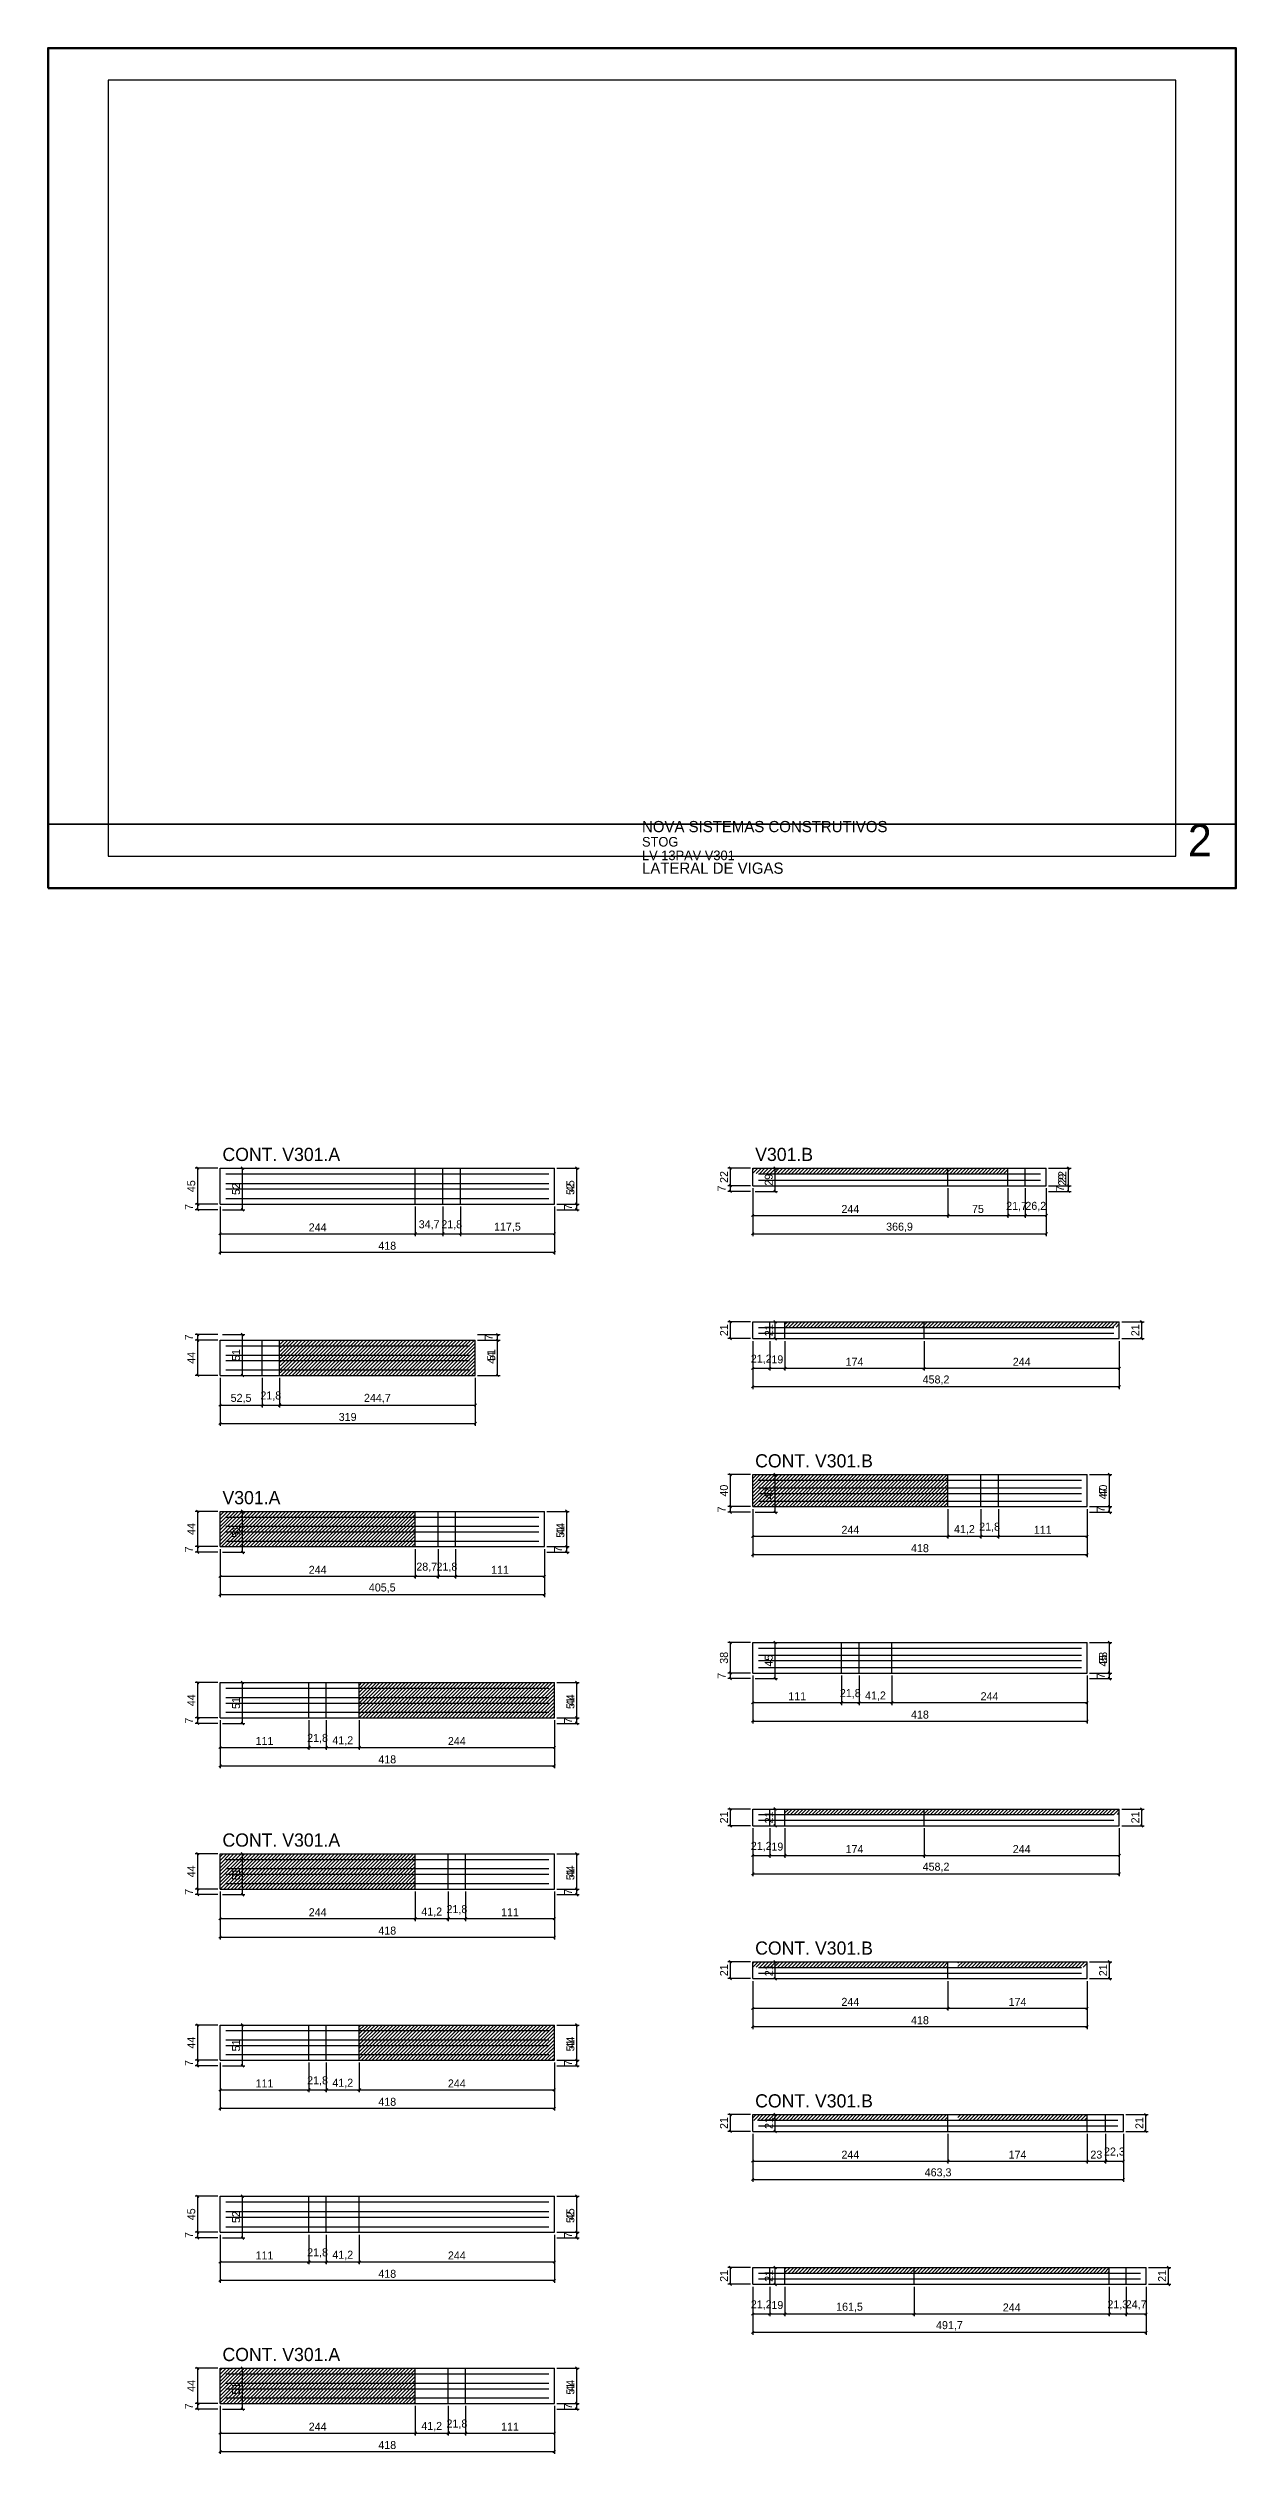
# Model space of a CAD drawing. Extents: x -9000 to 3070, y -1757 to 1250.
# Drawn here: x 1585 to 3070, y -1757 to 1250 of the extents above; entities that cross this region are included whole.
import ezdxf

# ---------------------------------------------------------------- set-up
doc = ezdxf.new("R2010")
doc.units = 0
for name, color, linetype in [('CARIMBO', 255, 'Continuous'), ('COTA', 241, 'Continuous'), ('Folhas', 255, 'Continuous'), ('NOMENCLATURA', 7, 'Continuous'), ('Painéis', 200, 'Continuous'), ('Reaproveitamento', 251, 'Continuous'), ('SARR_2.2x7', 40, 'Continuous')]:
    doc.layers.add(name, color=color, linetype=linetype)
doc.dimstyles.new('PAINEL', dxfattribs={"dimtxt": 10, "dimasz": 3, "dimexe": 3, "dimexo": 3, "dimgap": 3, "dimtad": 1, "dimblk": 'OBLIQUE', "dimblk1": 'OBLIQUE', "dimcen": 2.5, "dimclrd": 4, "dimclre": 4, "dimclrt": 240, "dimazin": 3, "dimtfac": 1, "dimtmove": 0, "dimatfit": 3})

# ---------------------------------------------------------------- blocks, each defined once
blk = doc.blocks.new('_OBLIQUE')
at = {"color": 0, "linetype": 'BYBLOCK'}
blk.add_line((-0.5, -0.5), (0.5, 0.5), dxfattribs=at)

msp = doc.modelspace()

# ---------------------------------------------------------------- hatches: boundary and pattern name
at = {"layer": 'Reaproveitamento'}
h = msp.add_hatch(dxfattribs=at)
h.set_pattern_fill('ANSI31')
h.paths.add_polyline_path([(2466, -156.6), (2710, -156.6), (2710, -150), (2466, -150)])
h = msp.add_hatch(dxfattribs=at)
h.set_pattern_fill('ANSI31')
h.paths.add_polyline_path([(2623.5, -156.6), (2710, -156.6), (2710, -150), (2623.5, -150)])
h = msp.add_hatch(dxfattribs=at)
h.set_pattern_fill('ANSI31')
h.paths.add_polyline_path([(2710, -156.6), (2785, -156.6), (2785, -150), (2710, -150)])
h = msp.add_hatch(dxfattribs=at)
h.set_pattern_fill('ANSI31')
h.paths.add_polyline_path([(2506.2, -348.6), (2680.2, -348.6), (2680.2, -342), (2506.2, -342)])
h = msp.add_hatch(dxfattribs=at)
h.set_pattern_fill('ANSI31')
h.paths.add_polyline_path([(2680.2, -348.6), (2762.7, -348.6), (2762.7, -342), (2680.2, -342)])
h = msp.add_hatch(dxfattribs=at)
h.set_pattern_fill('ANSI31')
h.paths.add_polyline_path([(2762.7, -348.6), (2924.2, -348.6), (2924.2, -342), (2762.7, -342)])
h = msp.add_hatch(dxfattribs=at)
h.set_pattern_fill('ANSI31')
h.paths.add_polyline_path([(1875, -409), (2119, -409), (2119, -365.3), (1875, -365.3)])
h = msp.add_hatch(dxfattribs=at)
h.set_pattern_fill('ANSI31')
h.paths.add_polyline_path([(2466, -573), (2710, -573), (2710, -533.4), (2466, -533.4)])
h = msp.add_hatch(dxfattribs=at)
h.set_pattern_fill('ANSI31')
h.paths.add_polyline_path([(1800, -623), (2044, -623), (2044, -579), (1800, -579)])
h = msp.add_hatch(dxfattribs=at)
h.set_pattern_fill('ANSI31')
h.paths.add_polyline_path([(1974, -837), (2218, -837), (2218, -793), (1974, -793)])
h = msp.add_hatch(dxfattribs=at)
h.set_pattern_fill('ANSI31')
h.paths.add_polyline_path([(2506.2, -957.7), (2680.2, -957.7), (2680.2, -951), (2506.2, -951)])
h = msp.add_hatch(dxfattribs=at)
h.set_pattern_fill('ANSI31')
h.paths.add_polyline_path([(2680.2, -957.7), (2762.7, -957.7), (2762.7, -951), (2680.2, -951)])
h = msp.add_hatch(dxfattribs=at)
h.set_pattern_fill('ANSI31')
h.paths.add_polyline_path([(2762.7, -957.7), (2924.2, -957.7), (2924.2, -951), (2762.7, -951)])
h = msp.add_hatch(dxfattribs=at)
h.set_pattern_fill('ANSI31')
h.paths.add_polyline_path([(1800, -1050.6), (2044, -1050.6), (2044, -1007), (1800, -1007)])
h = msp.add_hatch(dxfattribs=at)
h.set_pattern_fill('ANSI31')
h.paths.add_polyline_path([(2466, -1148.7), (2710, -1148.7), (2710, -1142), (2466, -1142)])
h = msp.add_hatch(dxfattribs=at)
h.set_pattern_fill('ANSI31')
h.paths.add_polyline_path([(2722.5, -1148.7), (2884, -1148.7), (2884, -1142), (2722.5, -1142)])
h = msp.add_hatch(dxfattribs=at)
h.set_pattern_fill('ANSI31')
h.paths.add_polyline_path([(1974, -1264.6), (2218, -1264.6), (2218, -1221), (1974, -1221)])
h = msp.add_hatch(dxfattribs=at)
h.set_pattern_fill('ANSI31')
h.paths.add_polyline_path([(2466, -1340.4), (2710, -1340.4), (2710, -1333.4), (2466, -1333.4)])
h = msp.add_hatch(dxfattribs=at)
h.set_pattern_fill('ANSI31')
h.paths.add_polyline_path([(2722.5, -1340.4), (2884, -1340.4), (2884, -1333.4), (2722.5, -1333.4)])
h = msp.add_hatch(dxfattribs=at)
h.set_pattern_fill('ANSI31')
h.paths.add_polyline_path([(2506.2, -1531.4), (2667.7, -1531.4), (2667.7, -1524.4), (2506.2, -1524.4)])
h = msp.add_hatch(dxfattribs=at)
h.set_pattern_fill('ANSI31')
h.paths.add_polyline_path([(2667.7, -1531.4), (2762.7, -1531.4), (2762.7, -1524.4), (2667.7, -1524.4)])
h = msp.add_hatch(dxfattribs=at)
h.set_pattern_fill('ANSI31')
h.paths.add_polyline_path([(2762.7, -1531.4), (2911.7, -1531.4), (2911.7, -1524.4), (2762.7, -1524.4)])
h = msp.add_hatch(dxfattribs=at)
h.set_pattern_fill('ANSI31')
h.paths.add_polyline_path([(1800, -1694), (2044, -1694), (2044, -1650.3), (1800, -1650.3)])

# ---------------------------------------------------------------- linework, layer by layer
at = {"layer": 'CARIMBO', "lineweight": 35}
msp.add_line((1585, 280), (3070, 280), dxfattribs=at)
at = {"layer": 'Folhas', "lineweight": 50}
msp.add_lwpolyline([(1585, 200), (3070, 200), (3070, 1250), (1585, 1250)], close=True, dxfattribs=at)
at = {"layer": 'Folhas', "lineweight": 25}
msp.add_lwpolyline([(1660, 240), (2995, 240), (2995, 1210), (1660, 1210)], close=True, dxfattribs=at)
at = {"layer": 'Painéis'}
for p, q in [((1800, -150), (2044, -150)), ((1800, -195), (1800, -150)), ((2044, -195), (2044, -150)), ((2044, -195), (2044, -150)), ((2044, -150), (2078.7, -150)), ((2044, -195), (2044, -150)), ((2078.7, -195), (2078.7, -150)), ((2078.7, -195), (2078.7, -150)), ((2078.7, -150), (2100.5, -150)), ((2078.7, -195), (2078.7, -150)), ((2100.5, -195), (2100.5, -150)), ((2100.5, -195), (2100.5, -150)), ((2100.5, -150), (2218, -150)), ((2100.5, -195), (2100.5, -150)), ((2218, -195), (2218, -150)), ((2466, -150), (2710, -150)), ((2466, -172), (2466, -150)), ((2710, -172), (2710, -150)), ((2710, -172), (2710, -150)), ((2710, -150), (2785, -150)), ((2710, -172), (2710, -150)), ((2785, -172), (2785, -150)), ((2785, -172), (2785, -150)), ((2785, -150), (2806.7, -150)), ((2785, -172), (2785, -150)), ((2806.7, -172), (2806.7, -150)), ((2806.7, -172), (2806.7, -150)), ((2806.7, -150), (2832.9, -150)), ((2806.7, -172), (2806.7, -150)), ((2832.9, -172), (2832.9, -150)), ((2466, -172), (2710, -172)), ((2710, -172), (2785, -172)), ((2785, -172), (2806.7, -172)), ((2806.7, -172), (2832.9, -172)), ((1800, -195), (2044, -195)), ((2044, -195), (2078.7, -195)), ((2078.7, -195), (2100.5, -195)), ((2100.5, -195), (2218, -195)), ((2466, -342), (2487.2, -342)), ((2466, -363), (2466, -342)), ((2487.2, -363), (2487.2, -342)), ((2487.2, -363), (2487.2, -342)), ((2487.2, -342), (2506.2, -342)), ((2487.2, -363), (2487.2, -342)), ((2506.2, -363), (2506.2, -342)), ((2506.2, -363), (2506.2, -342)), ((2506.2, -342), (2680.2, -342)), ((2506.2, -363), (2506.2, -342)), ((2680.2, -363), (2680.2, -342)), ((2680.2, -363), (2680.2, -342)), ((2680.2, -342), (2924.2, -342)), ((2680.2, -363), (2680.2, -342)), ((2924.2, -363), (2924.2, -342)), ((1800, -365), (1852.5, -365)), ((1800, -409), (1800, -365)), ((1852.5, -409), (1852.5, -365)), ((1852.5, -409), (1852.5, -365)), ((1852.5, -365), (1874.3, -365)), ((1852.5, -409), (1852.5, -365)), ((1874.3, -409), (1874.3, -365)), ((1874.3, -409), (1874.3, -365)), ((1874.3, -365), (2119, -365)), ((1874.3, -409), (1874.3, -365)), ((2119, -409), (2119, -365)), ((2466, -363), (2487.2, -363)), ((2487.2, -363), (2506.2, -363)), ((2506.2, -363), (2680.2, -363)), ((2680.2, -363), (2924.2, -363)), ((1800, -409), (1852.5, -409)), ((1852.5, -409), (1874.3, -409)), ((1874.3, -409), (2119, -409)), ((2466, -533), (2710, -533)), ((2466, -573), (2466, -533)), ((2710, -573), (2710, -533)), ((2710, -573), (2710, -533)), ((2710, -533), (2751.2, -533)), ((2710, -573), (2710, -533)), ((2751.2, -573), (2751.2, -533)), ((2751.2, -573), (2751.2, -533)), ((2751.2, -533), (2773, -533)), ((2751.2, -573), (2751.2, -533)), ((2773, -573), (2773, -533)), ((2773, -573), (2773, -533)), ((2773, -533), (2884, -533)), ((2773, -573), (2773, -533)), ((2884, -573), (2884, -533)), ((1800, -579), (2044, -579)), ((1800, -623), (1800, -579)), ((2044, -623), (2044, -579)), ((2044, -623), (2044, -579)), ((2044, -579), (2072.7, -579)), ((2044, -623), (2044, -579)), ((2072.7, -623), (2072.7, -579)), ((2072.7, -623), (2072.7, -579)), ((2072.7, -579), (2094.5, -579)), ((2072.7, -623), (2072.7, -579)), ((2094.5, -623), (2094.5, -579)), ((2094.5, -623), (2094.5, -579)), ((2094.5, -579), (2205.5, -579)), ((2094.5, -623), (2094.5, -579)), ((2205.5, -623), (2205.5, -579)), ((2466, -573), (2710, -573)), ((2710, -573), (2751.2, -573)), ((2751.2, -573), (2773, -573)), ((2773, -573), (2884, -573)), ((1800, -623), (2044, -623)), ((2044, -623), (2072.7, -623)), ((2072.7, -623), (2094.5, -623)), ((2094.5, -623), (2205.5, -623)), ((2466, -743), (2577, -743)), ((2466, -781), (2466, -743)), ((2577, -781), (2577, -743)), ((2577, -781), (2577, -743)), ((2577, -743), (2598.8, -743)), ((2577, -781), (2577, -743)), ((2598.8, -781), (2598.8, -743)), ((2598.8, -781), (2598.8, -743)), ((2598.8, -743), (2640, -743)), ((2598.8, -781), (2598.8, -743)), ((2640, -781), (2640, -743)), ((2640, -781), (2640, -743)), ((2640, -743), (2884, -743)), ((2640, -781), (2640, -743)), ((2884, -781), (2884, -743)), ((2466, -781), (2577, -781)), ((2577, -781), (2598.8, -781)), ((2598.8, -781), (2640, -781)), ((2640, -781), (2884, -781)), ((1800, -793), (1911, -793)), ((1800, -837), (1800, -793)), ((1911, -837), (1911, -793)), ((1911, -837), (1911, -793)), ((1911, -793), (1932.8, -793)), ((1911, -837), (1911, -793)), ((1932.8, -837), (1932.8, -793)), ((1932.8, -837), (1932.8, -793)), ((1932.8, -793), (1974, -793)), ((1932.8, -837), (1932.8, -793)), ((1974, -837), (1974, -793)), ((1974, -837), (1974, -793)), ((1974, -793), (2218, -793)), ((1974, -837), (1974, -793)), ((2218, -837), (2218, -793)), ((1800, -837), (1911, -837)), ((1911, -837), (1932.8, -837)), ((1932.8, -837), (1974, -837)), ((1974, -837), (2218, -837)), ((2466, -951), (2487.2, -951)), ((2466, -972), (2466, -951)), ((2487.2, -972), (2487.2, -951)), ((2487.2, -972), (2487.2, -951)), ((2487.2, -951), (2506.2, -951)), ((2487.2, -972), (2487.2, -951)), ((2506.2, -972), (2506.2, -951)), ((2506.2, -972), (2506.2, -951)), ((2506.2, -951), (2680.2, -951)), ((2506.2, -972), (2506.2, -951)), ((2680.2, -972), (2680.2, -951)), ((2680.2, -972), (2680.2, -951)), ((2680.2, -951), (2924.2, -951)), ((2680.2, -972), (2680.2, -951)), ((2924.2, -972), (2924.2, -951)), ((2466, -972), (2487.2, -972)), ((2487.2, -972), (2506.2, -972)), ((2506.2, -972), (2680.2, -972)), ((2680.2, -972), (2924.2, -972)), ((1800, -1007), (2044, -1007)), ((1800, -1051), (1800, -1007)), ((2044, -1051), (2044, -1007)), ((2044, -1051), (2044, -1007)), ((2044, -1007), (2085.2, -1007)), ((2044, -1051), (2044, -1007)), ((2085.2, -1051), (2085.2, -1007)), ((2085.2, -1051), (2085.2, -1007)), ((2085.2, -1007), (2107, -1007)), ((2085.2, -1051), (2085.2, -1007)), ((2107, -1051), (2107, -1007)), ((2107, -1051), (2107, -1007)), ((2107, -1007), (2218, -1007)), ((2107, -1051), (2107, -1007)), ((2218, -1051), (2218, -1007)), ((1800, -1051), (2044, -1051)), ((2044, -1051), (2085.2, -1051)), ((2085.2, -1051), (2107, -1051)), ((2107, -1051), (2218, -1051)), ((2466, -1142), (2710, -1142)), ((2466, -1163), (2466, -1142)), ((2710, -1163), (2710, -1142)), ((2710, -1163), (2710, -1142)), ((2710, -1142), (2884, -1142)), ((2710, -1163), (2710, -1142)), ((2884, -1163), (2884, -1142)), ((2466, -1163), (2710, -1163)), ((2710, -1163), (2884, -1163)), ((1800, -1221), (1911, -1221)), ((1800, -1265), (1800, -1221)), ((1911, -1265), (1911, -1221)), ((1911, -1265), (1911, -1221)), ((1911, -1221), (1932.8, -1221)), ((1911, -1265), (1911, -1221)), ((1932.8, -1265), (1932.8, -1221)), ((1932.8, -1265), (1932.8, -1221)), ((1932.8, -1221), (1974, -1221)), ((1932.8, -1265), (1932.8, -1221)), ((1974, -1265), (1974, -1221)), ((1974, -1265), (1974, -1221)), ((1974, -1221), (2218, -1221)), ((1974, -1265), (1974, -1221)), ((2218, -1265), (2218, -1221)), ((1800, -1265), (1911, -1265)), ((1911, -1265), (1932.8, -1265)), ((1932.8, -1265), (1974, -1265)), ((1974, -1265), (2218, -1265)), ((2466, -1333), (2710, -1333)), ((2466, -1354), (2466, -1333)), ((2710, -1354), (2710, -1333)), ((2710, -1354), (2710, -1333)), ((2710, -1333), (2884, -1333)), ((2710, -1354), (2710, -1333)), ((2884, -1354), (2884, -1333)), ((2884, -1354), (2884, -1333)), ((2884, -1333), (2907, -1333)), ((2884, -1354), (2884, -1333)), ((2907, -1354), (2907, -1333)), ((2907, -1354), (2907, -1333)), ((2907, -1333), (2929.3, -1333)), ((2907, -1354), (2907, -1333)), ((2929.3, -1354), (2929.3, -1333)), ((2466, -1354), (2710, -1354)), ((2710, -1354), (2884, -1354)), ((2884, -1354), (2907, -1354)), ((2907, -1354), (2929.3, -1354)), ((1800, -1435), (1911, -1435)), ((1800, -1480), (1800, -1435)), ((1911, -1480), (1911, -1435)), ((1911, -1480), (1911, -1435)), ((1911, -1435), (1932.8, -1435)), ((1911, -1480), (1911, -1435)), ((1932.8, -1480), (1932.8, -1435)), ((1932.8, -1480), (1932.8, -1435)), ((1932.8, -1435), (1974, -1435)), ((1932.8, -1480), (1932.8, -1435)), ((1974, -1480), (1974, -1435)), ((1974, -1480), (1974, -1435)), ((1974, -1435), (2218, -1435)), ((1974, -1480), (1974, -1435)), ((2218, -1480), (2218, -1435)), ((1800, -1480), (1911, -1480)), ((1911, -1480), (1932.8, -1480)), ((1932.8, -1480), (1974, -1480)), ((1974, -1480), (2218, -1480)), ((2466, -1524), (2487.2, -1524)), ((2466, -1545), (2466, -1524)), ((2487.2, -1545), (2487.2, -1524)), ((2487.2, -1545), (2487.2, -1524)), ((2487.2, -1524), (2506.2, -1524)), ((2487.2, -1545), (2487.2, -1524)), ((2506.2, -1545), (2506.2, -1524)), ((2506.2, -1545), (2506.2, -1524)), ((2506.2, -1524), (2667.7, -1524)), ((2506.2, -1545), (2506.2, -1524)), ((2667.7, -1545), (2667.7, -1524)), ((2667.7, -1545), (2667.7, -1524)), ((2667.7, -1524), (2911.7, -1524)), ((2667.7, -1545), (2667.7, -1524)), ((2911.7, -1545), (2911.7, -1524)), ((2911.7, -1545), (2911.7, -1524)), ((2911.7, -1524), (2933, -1524)), ((2911.7, -1545), (2911.7, -1524)), ((2933, -1545), (2933, -1524)), ((2933, -1545), (2933, -1524)), ((2933, -1524), (2957.7, -1524)), ((2933, -1545), (2933, -1524)), ((2957.7, -1545), (2957.7, -1524)), ((2466, -1545), (2487.2, -1545)), ((2487.2, -1545), (2506.2, -1545)), ((2506.2, -1545), (2667.7, -1545)), ((2667.7, -1545), (2911.7, -1545)), ((2911.7, -1545), (2933, -1545)), ((2933, -1545), (2957.7, -1545)), ((1800, -1650), (2044, -1650)), ((1800, -1694), (1800, -1650)), ((2044, -1694), (2044, -1650)), ((2044, -1694), (2044, -1650)), ((2044, -1650), (2085.2, -1650)), ((2044, -1694), (2044, -1650)), ((2085.2, -1694), (2085.2, -1650)), ((2085.2, -1694), (2085.2, -1650)), ((2085.2, -1650), (2107, -1650)), ((2085.2, -1694), (2085.2, -1650)), ((2107, -1694), (2107, -1650)), ((2107, -1694), (2107, -1650)), ((2107, -1650), (2218, -1650)), ((2107, -1694), (2107, -1650)), ((2218, -1694), (2218, -1650)), ((1800, -1694), (2044, -1694)), ((2044, -1694), (2085.2, -1694)), ((2085.2, -1694), (2107, -1694)), ((2107, -1694), (2218, -1694))]:
    msp.add_line(p, q, dxfattribs=at)
at = {"layer": 'SARR_2.2x7'}
for points in [[(1807, -157), (2044, -157)], [(1807, -157), (2044, -157)], [(1807, -169), (2044, -169)], [(1807, -169), (2044, -169)], [(1807, -176), (2044, -176)], [(1807, -176), (2044, -176)], [(2044, -157), (2078.7, -157)], [(2044, -157), (2078.7, -157)], [(2044, -169), (2078.7, -169)], [(2044, -169), (2078.7, -169)], [(2044, -176), (2078.7, -176)], [(2044, -176), (2078.7, -176)], [(2078.7, -157), (2100.5, -157)], [(2078.7, -157), (2100.5, -157)], [(2078.7, -169), (2100.5, -169)], [(2078.7, -169), (2100.5, -169)], [(2078.7, -176), (2100.5, -176)], [(2078.7, -176), (2100.5, -176)], [(2100.5, -157), (2211, -157)], [(2100.5, -157), (2211, -157)], [(2100.5, -169), (2211, -169)], [(2100.5, -169), (2211, -169)], [(2100.5, -176), (2211, -176)], [(2100.5, -176), (2211, -176)], [(2473, -157), (2710, -157)], [(2473, -157), (2710, -157)], [(2473, -165), (2710, -165)], [(2473, -165), (2710, -165)], [(2710, -157), (2785, -157)], [(2710, -157), (2785, -157)], [(2710, -165), (2785, -165)], [(2710, -165), (2785, -165)], [(2785, -157), (2806.7, -157)], [(2785, -157), (2806.7, -157)], [(2785, -165), (2806.7, -165)], [(2785, -165), (2806.7, -165)], [(2806.7, -157), (2825.9, -157)], [(2806.7, -157), (2825.9, -157)], [(2806.7, -165), (2825.9, -165)], [(2806.7, -165), (2825.9, -165)], [(1807, -188), (2044, -188)], [(1807, -188), (2044, -188)], [(2044, -188), (2078.7, -188)], [(2044, -188), (2078.7, -188)], [(2078.7, -188), (2100.5, -188)], [(2078.7, -188), (2100.5, -188)], [(2100.5, -188), (2211, -188)], [(2100.5, -188), (2211, -188)], [(2473, -349), (2487.2, -349)], [(2473, -349), (2487.2, -349)], [(2473, -356), (2487.2, -356)], [(2473, -356), (2487.2, -356)], [(2487.2, -349), (2506.2, -349)], [(2487.2, -349), (2506.2, -349)], [(2487.2, -356), (2506.2, -356)], [(2487.2, -356), (2506.2, -356)], [(2506.2, -349), (2680.2, -349)], [(2506.2, -349), (2680.2, -349)], [(2506.2, -356), (2680.2, -356)], [(2506.2, -356), (2680.2, -356)], [(2680.2, -349), (2917.2, -349)], [(2680.2, -349), (2917.2, -349)], [(2680.2, -356), (2917.2, -356)], [(2680.2, -356), (2917.2, -356)], [(1807, -372), (1852.5, -372)], [(1807, -372), (1852.5, -372)], [(1807, -383.5), (1852.5, -383.5)], [(1807, -383.5), (1852.5, -383.5)], [(1807, -390.5), (1852.5, -390.5)], [(1807, -390.5), (1852.5, -390.5)], [(1852.5, -372), (1874.3, -372)], [(1852.5, -372), (1874.3, -372)], [(1852.5, -383.5), (1874.3, -383.5)], [(1852.5, -383.5), (1874.3, -383.5)], [(1852.5, -390.5), (1874.3, -390.5)], [(1852.5, -390.5), (1874.3, -390.5)], [(1874.3, -372), (2112, -372)], [(1874.3, -372), (2112, -372)], [(1874.3, -383.5), (2112, -383.5)], [(1874.3, -383.5), (2112, -383.5)], [(1874.3, -390.5), (2112, -390.5)], [(1874.3, -390.5), (2112, -390.5)], [(1807, -402), (1852.5, -402)], [(1807, -402), (1852.5, -402)], [(1852.5, -402), (1874.3, -402)], [(1852.5, -402), (1874.3, -402)], [(1874.3, -402), (2112, -402)], [(1874.3, -402), (2112, -402)], [(2473, -540), (2710, -540)], [(2473, -540), (2710, -540)], [(2710, -540), (2751.2, -540)], [(2710, -540), (2751.2, -540)], [(2751.2, -540), (2773, -540)], [(2751.2, -540), (2773, -540)], [(2773, -540), (2877, -540)], [(2773, -540), (2877, -540)], [(2473, -549.5), (2710, -549.5)], [(2473, -549.5), (2710, -549.5)], [(2473, -556.5), (2710, -556.5)], [(2473, -556.5), (2710, -556.5)], [(2473, -566), (2710, -566)], [(2473, -566), (2710, -566)], [(2710, -549.5), (2751.2, -549.5)], [(2710, -549.5), (2751.2, -549.5)], [(2710, -556.5), (2751.2, -556.5)], [(2710, -556.5), (2751.2, -556.5)], [(2710, -566), (2751.2, -566)], [(2710, -566), (2751.2, -566)], [(2751.2, -549.5), (2773, -549.5)], [(2751.2, -549.5), (2773, -549.5)], [(2751.2, -556.5), (2773, -556.5)], [(2751.2, -556.5), (2773, -556.5)], [(2751.2, -566), (2773, -566)], [(2751.2, -566), (2773, -566)], [(2773, -549.5), (2877, -549.5)], [(2773, -549.5), (2877, -549.5)], [(2773, -556.5), (2877, -556.5)], [(2773, -556.5), (2877, -556.5)], [(2773, -566), (2877, -566)], [(2773, -566), (2877, -566)], [(1807, -586), (2044, -586)], [(1807, -586), (2044, -586)], [(1807, -597.5), (2044, -597.5)], [(1807, -597.5), (2044, -597.5)], [(2044, -586), (2072.7, -586)], [(2044, -586), (2072.7, -586)], [(2044, -597.5), (2072.7, -597.5)], [(2044, -597.5), (2072.7, -597.5)], [(2072.7, -586), (2094.5, -586)], [(2072.7, -586), (2094.5, -586)], [(2072.7, -597.5), (2094.5, -597.5)], [(2072.7, -597.5), (2094.5, -597.5)], [(2094.5, -586), (2198.5, -586)], [(2094.5, -586), (2198.5, -586)], [(2094.5, -597.5), (2198.5, -597.5)], [(2094.5, -597.5), (2198.5, -597.5)], [(1807, -604.5), (2044, -604.5)], [(1807, -604.5), (2044, -604.5)], [(1807, -616), (2044, -616)], [(1807, -616), (2044, -616)], [(2044, -604.5), (2072.7, -604.5)], [(2044, -604.5), (2072.7, -604.5)], [(2044, -616), (2072.7, -616)], [(2044, -616), (2072.7, -616)], [(2072.7, -604.5), (2094.5, -604.5)], [(2072.7, -604.5), (2094.5, -604.5)], [(2072.7, -616), (2094.5, -616)], [(2072.7, -616), (2094.5, -616)], [(2094.5, -604.5), (2198.5, -604.5)], [(2094.5, -604.5), (2198.5, -604.5)], [(2094.5, -616), (2198.5, -616)], [(2094.5, -616), (2198.5, -616)], [(2473, -750), (2577, -750)], [(2473, -750), (2577, -750)], [(2577, -750), (2598.8, -750)], [(2577, -750), (2598.8, -750)], [(2598.8, -750), (2640, -750)], [(2598.8, -750), (2640, -750)], [(2640, -750), (2877, -750)], [(2640, -750), (2877, -750)], [(2473, -758.5), (2577, -758.5)], [(2473, -758.5), (2577, -758.5)], [(2473, -765.5), (2577, -765.5)], [(2473, -765.5), (2577, -765.5)], [(2473, -774), (2577, -774)], [(2473, -774), (2577, -774)], [(2577, -758.5), (2598.8, -758.5)], [(2577, -758.5), (2598.8, -758.5)], [(2577, -765.5), (2598.8, -765.5)], [(2577, -765.5), (2598.8, -765.5)], [(2577, -774), (2598.8, -774)], [(2577, -774), (2598.8, -774)], [(2598.8, -758.5), (2640, -758.5)], [(2598.8, -758.5), (2640, -758.5)], [(2598.8, -765.5), (2640, -765.5)], [(2598.8, -765.5), (2640, -765.5)], [(2598.8, -774), (2640, -774)], [(2598.8, -774), (2640, -774)], [(2640, -758.5), (2877, -758.5)], [(2640, -758.5), (2877, -758.5)], [(2640, -765.5), (2877, -765.5)], [(2640, -765.5), (2877, -765.5)], [(2640, -774), (2877, -774)], [(2640, -774), (2877, -774)], [(1807, -800), (1911, -800)], [(1807, -800), (1911, -800)], [(1807, -811.5), (1911, -811.5)], [(1807, -811.5), (1911, -811.5)], [(1911, -800), (1932.8, -800)], [(1911, -800), (1932.8, -800)], [(1911, -811.5), (1932.8, -811.5)], [(1911, -811.5), (1932.8, -811.5)], [(1932.8, -800), (1974, -800)], [(1932.8, -800), (1974, -800)], [(1932.8, -811.5), (1974, -811.5)], [(1932.8, -811.5), (1974, -811.5)], [(1974, -800), (2211, -800)], [(1974, -800), (2211, -800)], [(1974, -811.5), (2211, -811.5)], [(1974, -811.5), (2211, -811.5)], [(1807, -818.5), (1911, -818.5)], [(1807, -818.5), (1911, -818.5)], [(1807, -830), (1911, -830)], [(1807, -830), (1911, -830)], [(1911, -818.5), (1932.8, -818.5)], [(1911, -818.5), (1932.8, -818.5)], [(1911, -830), (1932.8, -830)], [(1911, -830), (1932.8, -830)], [(1932.8, -818.5), (1974, -818.5)], [(1932.8, -818.5), (1974, -818.5)], [(1932.8, -830), (1974, -830)], [(1932.8, -830), (1974, -830)], [(1974, -818.5), (2211, -818.5)], [(1974, -818.5), (2211, -818.5)], [(1974, -830), (2211, -830)], [(1974, -830), (2211, -830)], [(2473, -958), (2487.2, -958)], [(2473, -958), (2487.2, -958)], [(2487.2, -958), (2506.2, -958)], [(2487.2, -958), (2506.2, -958)], [(2506.2, -958), (2680.2, -958)], [(2506.2, -958), (2680.2, -958)], [(2680.2, -958), (2917.2, -958)], [(2680.2, -958), (2917.2, -958)], [(2473, -965), (2487.2, -965)], [(2473, -965), (2487.2, -965)], [(2487.2, -965), (2506.2, -965)], [(2487.2, -965), (2506.2, -965)], [(2506.2, -965), (2680.2, -965)], [(2506.2, -965), (2680.2, -965)], [(2680.2, -965), (2917.2, -965)], [(2680.2, -965), (2917.2, -965)], [(1807, -1014), (2044, -1014)], [(1807, -1014), (2044, -1014)], [(2044, -1014), (2085.2, -1014)], [(2044, -1014), (2085.2, -1014)], [(2085.2, -1014), (2107, -1014)], [(2085.2, -1014), (2107, -1014)], [(2107, -1014), (2211, -1014)], [(2107, -1014), (2211, -1014)], [(1807, -1025.5), (2044, -1025.5)], [(1807, -1025.5), (2044, -1025.5)], [(1807, -1032.5), (2044, -1032.5)], [(1807, -1032.5), (2044, -1032.5)], [(1807, -1044), (2044, -1044)], [(1807, -1044), (2044, -1044)], [(2044, -1025.5), (2085.2, -1025.5)], [(2044, -1025.5), (2085.2, -1025.5)], [(2044, -1032.5), (2085.2, -1032.5)], [(2044, -1032.5), (2085.2, -1032.5)], [(2044, -1044), (2085.2, -1044)], [(2044, -1044), (2085.2, -1044)], [(2085.2, -1025.5), (2107, -1025.5)], [(2085.2, -1025.5), (2107, -1025.5)], [(2085.2, -1032.5), (2107, -1032.5)], [(2085.2, -1032.5), (2107, -1032.5)], [(2085.2, -1044), (2107, -1044)], [(2085.2, -1044), (2107, -1044)], [(2107, -1025.5), (2211, -1025.5)], [(2107, -1025.5), (2211, -1025.5)], [(2107, -1032.5), (2211, -1032.5)], [(2107, -1032.5), (2211, -1032.5)], [(2107, -1044), (2211, -1044)], [(2107, -1044), (2211, -1044)], [(2473, -1149), (2710, -1149)], [(2473, -1149), (2710, -1149)], [(2473, -1156), (2710, -1156)], [(2473, -1156), (2710, -1156)], [(2710, -1149), (2877, -1149)], [(2710, -1149), (2877, -1149)], [(2710, -1156), (2877, -1156)], [(2710, -1156), (2877, -1156)], [(1807, -1228), (1911, -1228)], [(1807, -1228), (1911, -1228)], [(1911, -1228), (1932.8, -1228)], [(1911, -1228), (1932.8, -1228)], [(1932.8, -1228), (1974, -1228)], [(1932.8, -1228), (1974, -1228)], [(1974, -1228), (2211, -1228)], [(1974, -1228), (2211, -1228)], [(1807, -1239.5), (1911, -1239.5)], [(1807, -1239.5), (1911, -1239.5)], [(1807, -1246.5), (1911, -1246.5)], [(1807, -1246.5), (1911, -1246.5)], [(1807, -1258), (1911, -1258)], [(1807, -1258), (1911, -1258)], [(1911, -1239.5), (1932.8, -1239.5)], [(1911, -1239.5), (1932.8, -1239.5)], [(1911, -1246.5), (1932.8, -1246.5)], [(1911, -1246.5), (1932.8, -1246.5)], [(1911, -1258), (1932.8, -1258)], [(1911, -1258), (1932.8, -1258)], [(1932.8, -1239.5), (1974, -1239.5)], [(1932.8, -1239.5), (1974, -1239.5)], [(1932.8, -1246.5), (1974, -1246.5)], [(1932.8, -1246.5), (1974, -1246.5)], [(1932.8, -1258), (1974, -1258)], [(1932.8, -1258), (1974, -1258)], [(1974, -1239.5), (2211, -1239.5)], [(1974, -1239.5), (2211, -1239.5)], [(1974, -1246.5), (2211, -1246.5)], [(1974, -1246.5), (2211, -1246.5)], [(1974, -1258), (2211, -1258)], [(1974, -1258), (2211, -1258)], [(2473, -1340), (2710, -1340)], [(2473, -1340), (2710, -1340)], [(2473, -1347), (2710, -1347)], [(2473, -1347), (2710, -1347)], [(2710, -1340), (2884, -1340)], [(2710, -1340), (2884, -1340)], [(2710, -1347), (2884, -1347)], [(2710, -1347), (2884, -1347)], [(2884, -1340), (2907, -1340)], [(2884, -1340), (2907, -1340)], [(2884, -1347), (2907, -1347)], [(2884, -1347), (2907, -1347)], [(2907, -1340), (2922.3, -1340)], [(2907, -1340), (2922.3, -1340)], [(2907, -1347), (2922.3, -1347)], [(2907, -1347), (2922.3, -1347)], [(1807, -1442), (1911, -1442)], [(1807, -1442), (1911, -1442)], [(1911, -1442), (1932.8, -1442)], [(1911, -1442), (1932.8, -1442)], [(1932.8, -1442), (1974, -1442)], [(1932.8, -1442), (1974, -1442)], [(1974, -1442), (2211, -1442)], [(1974, -1442), (2211, -1442)], [(1807, -1454), (1911, -1454)], [(1807, -1454), (1911, -1454)], [(1807, -1461), (1911, -1461)], [(1807, -1461), (1911, -1461)], [(1807, -1473), (1911, -1473)], [(1807, -1473), (1911, -1473)], [(1911, -1454), (1932.8, -1454)], [(1911, -1454), (1932.8, -1454)], [(1911, -1461), (1932.8, -1461)], [(1911, -1461), (1932.8, -1461)], [(1911, -1473), (1932.8, -1473)], [(1911, -1473), (1932.8, -1473)], [(1932.8, -1454), (1974, -1454)], [(1932.8, -1454), (1974, -1454)], [(1932.8, -1461), (1974, -1461)], [(1932.8, -1461), (1974, -1461)], [(1932.8, -1473), (1974, -1473)], [(1932.8, -1473), (1974, -1473)], [(1974, -1454), (2211, -1454)], [(1974, -1454), (2211, -1454)], [(1974, -1461), (2211, -1461)], [(1974, -1461), (2211, -1461)], [(1974, -1473), (2211, -1473)], [(1974, -1473), (2211, -1473)], [(2473, -1531), (2487.2, -1531)], [(2473, -1531), (2487.2, -1531)], [(2487.2, -1531), (2506.2, -1531)], [(2487.2, -1531), (2506.2, -1531)], [(2506.2, -1531), (2667.7, -1531)], [(2506.2, -1531), (2667.7, -1531)], [(2667.7, -1531), (2911.7, -1531)], [(2667.7, -1531), (2911.7, -1531)], [(2911.7, -1531), (2933, -1531)], [(2911.7, -1531), (2933, -1531)], [(2933, -1531), (2950.7, -1531)], [(2933, -1531), (2950.7, -1531)], [(2473, -1538), (2487.2, -1538)], [(2473, -1538), (2487.2, -1538)], [(2487.2, -1538), (2506.2, -1538)], [(2487.2, -1538), (2506.2, -1538)], [(2506.2, -1538), (2667.7, -1538)], [(2506.2, -1538), (2667.7, -1538)], [(2667.7, -1538), (2911.7, -1538)], [(2667.7, -1538), (2911.7, -1538)], [(2911.7, -1538), (2933, -1538)], [(2911.7, -1538), (2933, -1538)], [(2933, -1538), (2950.7, -1538)], [(2933, -1538), (2950.7, -1538)], [(1807, -1657), (2044, -1657)], [(1807, -1657), (2044, -1657)], [(1807, -1668.5), (2044, -1668.5)], [(1807, -1668.5), (2044, -1668.5)], [(1807, -1675.5), (2044, -1675.5)], [(1807, -1675.5), (2044, -1675.5)], [(2044, -1657), (2085.2, -1657)], [(2044, -1657), (2085.2, -1657)], [(2044, -1668.5), (2085.2, -1668.5)], [(2044, -1668.5), (2085.2, -1668.5)], [(2044, -1675.5), (2085.2, -1675.5)], [(2044, -1675.5), (2085.2, -1675.5)], [(2085.2, -1657), (2107, -1657)], [(2085.2, -1657), (2107, -1657)], [(2085.2, -1668.5), (2107, -1668.5)], [(2085.2, -1668.5), (2107, -1668.5)], [(2085.2, -1675.5), (2107, -1675.5)], [(2085.2, -1675.5), (2107, -1675.5)], [(2107, -1657), (2211, -1657)], [(2107, -1657), (2211, -1657)], [(2107, -1668.5), (2211, -1668.5)], [(2107, -1668.5), (2211, -1668.5)], [(2107, -1675.5), (2211, -1675.5)], [(2107, -1675.5), (2211, -1675.5)], [(1807, -1687), (2044, -1687)], [(1807, -1687), (2044, -1687)], [(2044, -1687), (2085.2, -1687)], [(2044, -1687), (2085.2, -1687)], [(2085.2, -1687), (2107, -1687)], [(2085.2, -1687), (2107, -1687)], [(2107, -1687), (2211, -1687)], [(2107, -1687), (2211, -1687)]]:
    msp.add_lwpolyline(points, dxfattribs=at)

# ---------------------------------------------------------------- texts
at = {"layer": 'CARIMBO'}
for s, height, p in [('NOVA SISTEMAS CONSTRUTIVOS', 14, (2327.5, 270)), ('2', 40, (3010, 240)), ('STOG', 12, (2327.5, 252)), ('LV 13PAV V301', 12, (2327.5, 235)), ('LATERAL DE VIGAS', 14, (2327.5, 218))]:
    msp.add_text(s, height=height, dxfattribs=at).set_placement(p)
at = {"layer": 'NOMENCLATURA'}
for s, p in [('CONT. V301.A', (1803, -141)), ('V301.B', (2469, -141)), ('CONT. V301.B', (2469, -524)), ('V301.A', (1803, -570)), ('CONT. V301.A', (1803, -998)), ('CONT. V301.B', (2469, -1133)), ('CONT. V301.B', (2469, -1324)), ('CONT. V301.A', (1803, -1641))]:
    msp.add_text(s, height=16.5, dxfattribs=at).set_placement(p)

# ---------------------------------------------------------------- dimensions: what is measured, and where the dimension line sits
at = {"layer": 'COTA'}
for base, p1, p2 in [((1772, -195), (1800, -195), (1800, -150)), ((1828, -202), (1800, -202), (1800, -150)), ((2246, -202), (2218, -202), (2218, -150)), ((2246, -195), (2218, -195), (2218, -150)), ((2438, -172), (2466, -172), (2466, -150)), ((2494, -179), (2466, -179), (2466, -150)), ((2860.9, -179), (2832.9, -179), (2832.9, -150)), ((2860.9, -172), (2832.9, -172), (2832.9, -150)), ((2438, -179), (2466, -179), (2466, -172)), ((2860.9, -179), (2832.9, -179), (2832.9, -172)), ((1772, -202), (1800, -202), (1800, -195)), ((2246, -202), (2218, -202), (2218, -195)), ((1772, -365), (1800, -365), (1800, -358)), ((1828, -409), (1800, -409), (1800, -358)), ((2147, -409), (2119, -409), (2119, -358)), ((2147, -365), (2119, -365), (2119, -358)), ((2438, -363), (2466, -363), (2466, -342)), ((2494, -363), (2466, -363), (2466, -342)), ((2952.2, -363), (2924.2, -363), (2924.2, -342)), ((2952.2, -363), (2924.2, -363), (2924.2, -342)), ((1772, -409), (1800, -409), (1800, -365)), ((2147, -409), (2119, -409), (2119, -365)), ((2438, -573), (2466, -573), (2466, -533)), ((2494, -580), (2466, -580), (2466, -533)), ((2912, -580), (2884, -580), (2884, -533)), ((2912, -573), (2884, -573), (2884, -533)), ((1772, -623), (1800, -623), (1800, -579)), ((1828, -630), (1800, -630), (1800, -579)), ((2233.5, -630), (2205.5, -630), (2205.5, -579)), ((2233.5, -623), (2205.5, -623), (2205.5, -579)), ((2438, -580), (2466, -580), (2466, -573)), ((2912, -580), (2884, -580), (2884, -573)), ((1772, -630), (1800, -630), (1800, -623)), ((2233.5, -630), (2205.5, -630), (2205.5, -623)), ((2438, -781), (2466, -781), (2466, -743)), ((2494, -788), (2466, -788), (2466, -743)), ((2912, -788), (2884, -788), (2884, -743)), ((2912, -781), (2884, -781), (2884, -743)), ((2438, -788), (2466, -788), (2466, -781)), ((2912, -788), (2884, -788), (2884, -781)), ((1772, -837), (1800, -837), (1800, -793)), ((1828, -844), (1800, -844), (1800, -793)), ((2246, -844), (2218, -844), (2218, -793)), ((2246, -837), (2218, -837), (2218, -793)), ((1772, -844), (1800, -844), (1800, -837)), ((2246, -844), (2218, -844), (2218, -837)), ((2438, -972), (2466, -972), (2466, -951)), ((2494, -972), (2466, -972), (2466, -951)), ((2952.2, -972), (2924.2, -972), (2924.2, -951)), ((2952.2, -972), (2924.2, -972), (2924.2, -951)), ((1772, -1051), (1800, -1051), (1800, -1007)), ((1828, -1058), (1800, -1058), (1800, -1007)), ((2246, -1058), (2218, -1058), (2218, -1007)), ((2246, -1051), (2218, -1051), (2218, -1007)), ((1772, -1058), (1800, -1058), (1800, -1051)), ((2246, -1058), (2218, -1058), (2218, -1051)), ((2438, -1163), (2466, -1163), (2466, -1142)), ((2494, -1163), (2466, -1163), (2466, -1142)), ((2912, -1163), (2884, -1163), (2884, -1142)), ((2912, -1163), (2884, -1163), (2884, -1142)), ((1772, -1265), (1800, -1265), (1800, -1221)), ((1828, -1272), (1800, -1272), (1800, -1221)), ((2246, -1272), (2218, -1272), (2218, -1221)), ((2246, -1265), (2218, -1265), (2218, -1221)), ((1772, -1272), (1800, -1272), (1800, -1265)), ((2246, -1272), (2218, -1272), (2218, -1265)), ((2438, -1354), (2466, -1354), (2466, -1333)), ((2494, -1354), (2466, -1354), (2466, -1333)), ((2957.3, -1354), (2929.3, -1354), (2929.3, -1333)), ((2957.3, -1354), (2929.3, -1354), (2929.3, -1333)), ((1772, -1480), (1800, -1480), (1800, -1435)), ((1828, -1487), (1800, -1487), (1800, -1435)), ((2246, -1487), (2218, -1487), (2218, -1435)), ((2246, -1480), (2218, -1480), (2218, -1435)), ((1772, -1487), (1800, -1487), (1800, -1480)), ((2246, -1487), (2218, -1487), (2218, -1480)), ((2438, -1545), (2466, -1545), (2466, -1524)), ((2494, -1545), (2466, -1545), (2466, -1524)), ((2985.7, -1545), (2957.7, -1545), (2957.7, -1524)), ((2985.7, -1545), (2957.7, -1545), (2957.7, -1524)), ((1772, -1694), (1800, -1694), (1800, -1650)), ((1828, -1701), (1800, -1701), (1800, -1650)), ((2246, -1701), (2218, -1701), (2218, -1650)), ((2246, -1694), (2218, -1694), (2218, -1650)), ((1772, -1701), (1800, -1701), (1800, -1694)), ((2246, -1701), (2218, -1701), (2218, -1694))]:
    msp.add_linear_dim(base=base, p1=p1, p2=p2, angle=90, dimstyle='PAINEL', dxfattribs=at).render()
for base, p1, p2 in [((2466, -209), (2466, -172), (2710, -172)), ((2466, -232), (2466, -172), (2832.9, -172)), ((2710, -209), (2710, -172), (2785, -172)), ((2785, -209), (2785, -172), (2806.7, -172)), ((2806.7, -209), (2806.7, -172), (2832.9, -172)), ((1800, -232), (1800, -195), (2044, -195)), ((1800, -255), (1800, -195), (2218, -195)), ((2044, -232), (2044, -195), (2078.7, -195)), ((2078.7, -232), (2078.7, -195), (2100.5, -195)), ((2100.5, -232), (2100.5, -195), (2218, -195)), ((2466, -400), (2466, -363), (2487.2, -363)), ((2466, -423), (2466, -363), (2924.2, -363)), ((2487.2, -400), (2487.2, -363), (2506.2, -363)), ((2506.2, -400), (2506.2, -363), (2680.2, -363)), ((2680.2, -400), (2680.2, -363), (2924.2, -363)), ((1800, -446), (1800, -409), (1852.5, -409)), ((1800, -469), (1800, -409), (2119, -409)), ((1852.5, -446), (1852.5, -409), (1874.3, -409)), ((1874.3, -446), (1874.3, -409), (2119, -409)), ((2466, -610), (2466, -573), (2710, -573)), ((2466, -633), (2466, -573), (2884, -573)), ((2710, -610), (2710, -573), (2751.2, -573)), ((2751.2, -610), (2751.2, -573), (2773, -573)), ((2773, -610), (2773, -573), (2884, -573)), ((1800, -660), (1800, -623), (2044, -623)), ((1800, -683), (1800, -623), (2205.5, -623)), ((2044, -660), (2044, -623), (2072.7, -623)), ((2072.7, -660), (2072.7, -623), (2094.5, -623)), ((2094.5, -660), (2094.5, -623), (2205.5, -623)), ((2466, -818), (2466, -781), (2577, -781)), ((2466, -841), (2466, -781), (2884, -781)), ((2577, -818), (2577, -781), (2598.8, -781)), ((2598.8, -818), (2598.8, -781), (2640, -781)), ((2640, -818), (2640, -781), (2884, -781)), ((1800, -874), (1800, -837), (1911, -837)), ((1800, -897), (1800, -837), (2218, -837)), ((1911, -874), (1911, -837), (1932.8, -837)), ((1932.8, -874), (1932.8, -837), (1974, -837)), ((1974, -874), (1974, -837), (2218, -837)), ((2466, -1009), (2466, -972), (2487.2, -972)), ((2466, -1032), (2466, -972), (2924.2, -972)), ((2487.2, -1009), (2487.2, -972), (2506.2, -972)), ((2506.2, -1009), (2506.2, -972), (2680.2, -972)), ((2680.2, -1009), (2680.2, -972), (2924.2, -972)), ((1800, -1088), (1800, -1051), (2044, -1051)), ((1800, -1111), (1800, -1051), (2218, -1051)), ((2044, -1088), (2044, -1051), (2085.2, -1051)), ((2085.2, -1088), (2085.2, -1051), (2107, -1051)), ((2107, -1088), (2107, -1051), (2218, -1051)), ((2466, -1200), (2466, -1163), (2710, -1163)), ((2466, -1223), (2466, -1163), (2884, -1163)), ((2710, -1200), (2710, -1163), (2884, -1163)), ((1800, -1302), (1800, -1265), (1911, -1265)), ((1800, -1325), (1800, -1265), (2218, -1265)), ((1911, -1302), (1911, -1265), (1932.8, -1265)), ((1932.8, -1302), (1932.8, -1265), (1974, -1265)), ((1974, -1302), (1974, -1265), (2218, -1265)), ((2466, -1391), (2466, -1354), (2710, -1354)), ((2466, -1414), (2466, -1354), (2929.3, -1354)), ((2710, -1391), (2710, -1354), (2884, -1354)), ((2884, -1391), (2884, -1354), (2907, -1354)), ((2907, -1391), (2907, -1354), (2929.3, -1354)), ((1800, -1517), (1800, -1480), (1911, -1480)), ((1800, -1540), (1800, -1480), (2218, -1480)), ((1911, -1517), (1911, -1480), (1932.8, -1480)), ((1932.8, -1517), (1932.8, -1480), (1974, -1480)), ((1974, -1517), (1974, -1480), (2218, -1480)), ((2466, -1582), (2466, -1545), (2487.2, -1545)), ((2466, -1605), (2466, -1545), (2957.7, -1545)), ((2487.2, -1582), (2487.2, -1545), (2506.2, -1545)), ((2506.2, -1582), (2506.2, -1545), (2667.7, -1545)), ((2667.7, -1582), (2667.7, -1545), (2911.7, -1545)), ((2911.7, -1582), (2911.7, -1545), (2933, -1545)), ((2933, -1582), (2933, -1545), (2957.7, -1545)), ((1800, -1731), (1800, -1694), (2044, -1694)), ((1800, -1754), (1800, -1694), (2218, -1694)), ((2044, -1731), (2044, -1694), (2085.2, -1694)), ((2085.2, -1731), (2085.2, -1694), (2107, -1694)), ((2107, -1731), (2107, -1694), (2218, -1694))]:
    msp.add_linear_dim(base=base, p1=p1, p2=p2, dimstyle='PAINEL', dxfattribs=at).render()

doc.saveas('drawing.dxf')
